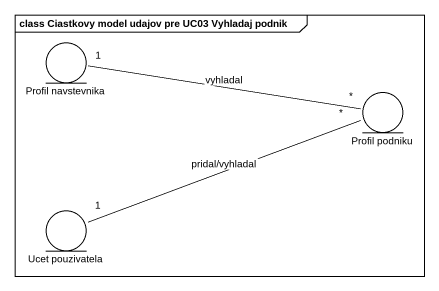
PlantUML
@startuml
mainframe class Ciastkovy model udajov pre UC03 Vyhladaj podnik
entity "Profil navstevnika" as Profil_navstevnika
entity "Profil podniku" as Profil_podniku
entity "Ucet pouzivatela" as Ucet_pouzivatela
Profil_navstevnika "1" -right- "*" Profil_podniku : vyhladal
Ucet_pouzivatela "1" -right- "*" Profil_podniku : pridal/vyhladal
@enduml
